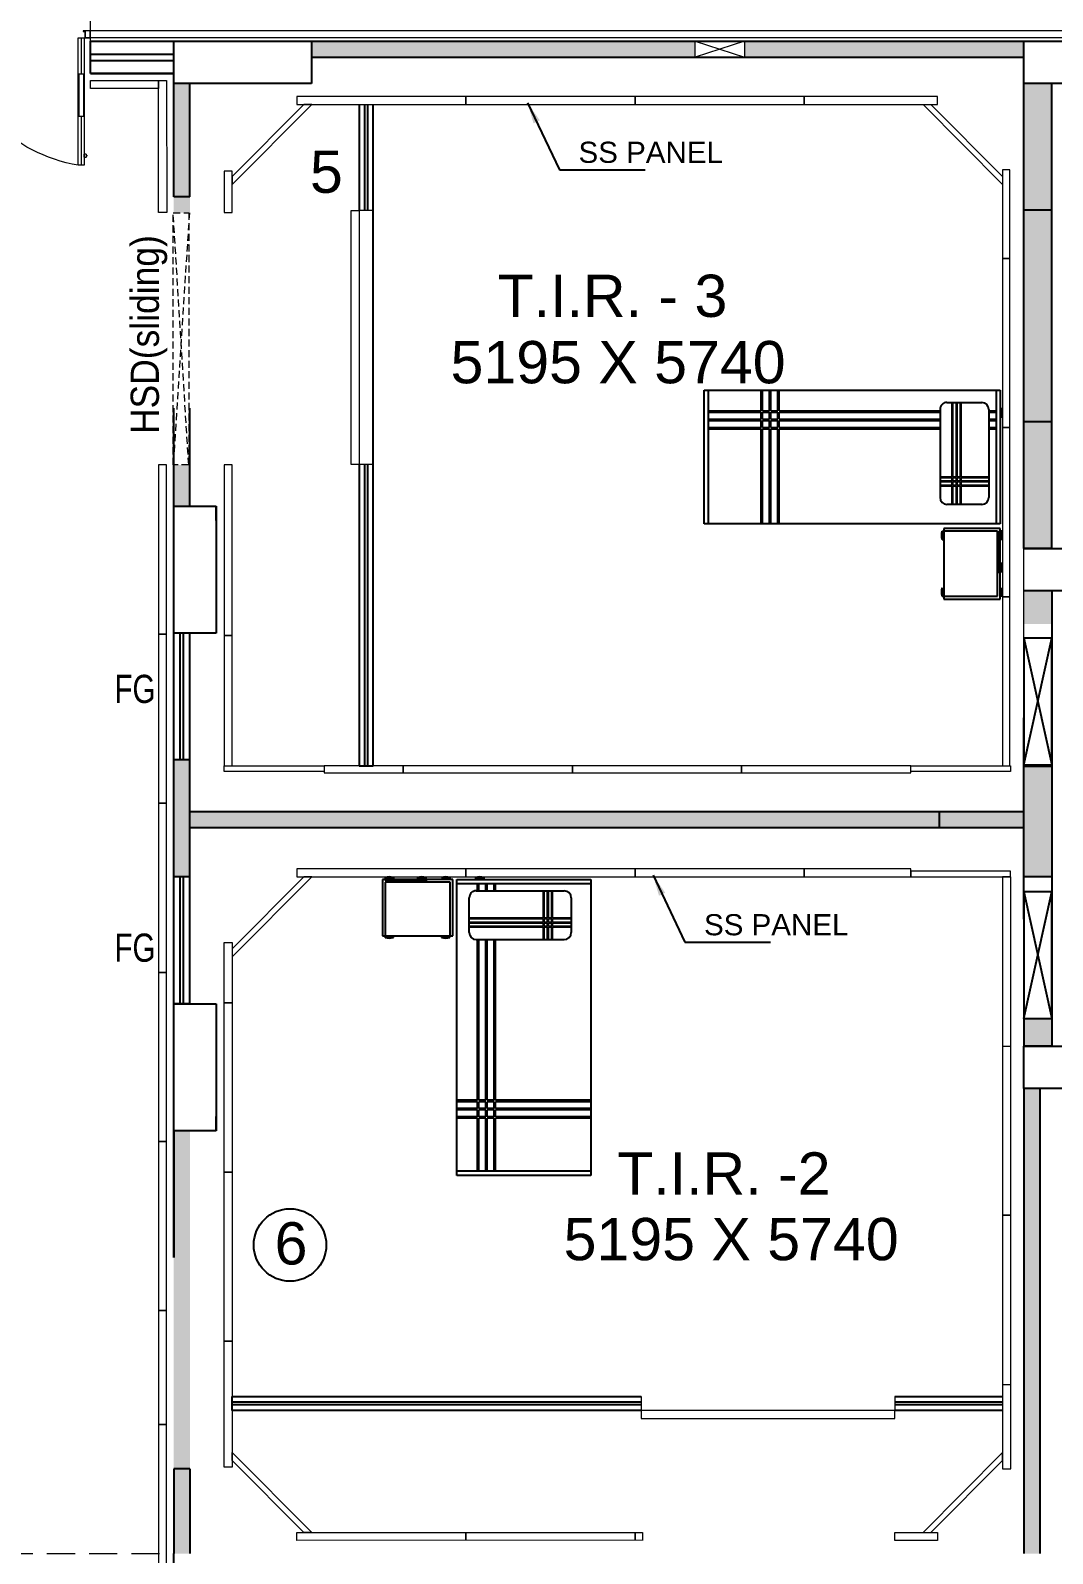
# Model space of a CAD drawing. Extents: x 11369658 to 11598203, y -3946797 to -3787209.
# Drawn here: x 11396796 to 11404047, y -3881436 to -3870631 of the extents above; entities that cross this region are included whole.
import ezdxf

# ---------------------------------------------------------------- set-up
doc = ezdxf.new("R2010")
doc.units = 0
doc.header["$MEASUREMENT"] = 0
doc.header["$PDMODE"] = 35
doc.linetypes.add('DASHED2', pattern=[0.375, 0.25, -0.125])
doc.linetypes.add('HIDDEN', pattern=[0.375, 0.25, -0.125])
doc.layers.get('0').update_dxf_attribs({"linetype": 'CONTINUOUS'})
doc.layers.get('Defpoints').update_dxf_attribs({"color": 251, "linetype": 'CONTINUOUS'})
for name, color, linetype, lineweight in [('0.0', 8, 'CONTINUOUS', 0), ('Ahlada 50mm Wall Panel PCGI', 94, 'CONTINUOUS', 5), ('Dim( Actpl )', 7, 'CONTINUOUS', 5), ('Double Leaf Door', 4, 'CONTINUOUS', 18), ('WALL PANEL', 7, 'CONTINUOUS', 15)]:
    doc.layers.add(name, color=color, linetype=linetype, lineweight=lineweight)
for name, color, linetype in [('BEAM', 251, 'CONTINUOUS'), ('dim ref', 251, 'CONTINUOUS'), ('HS', 251, 'CONTINUOUS'), ('PRD', 1, 'CONTINUOUS'), ('SECTION', 251, 'CONTINUOUS')]:
    doc.layers.add(name, color=color, linetype=linetype)
doc.styles.add('0_RM-NM', font='arial.ttf')
doc.styles.add('ARIAL', font='arial.ttf', dxfattribs={"width": 0.75})
doc.styles.get("Standard").update_dxf_attribs({"font": 'arial.ttf'})
doc.styles.add('sudheer', font='romanc.shx')
doc.dimstyles.new('AEPL1', dxfattribs={"dimtxt": 45, "dimasz": 25, "dimexe": 1.25, "dimexo": 5, "dimtad": 0, "dimdec": 0, "dimtxsty": 'sudheer', "dimcen": 2.5, "dimclrd": 250, "dimclre": 250, "dimclrt": 7, "dimadec": 0, "dimazin": 0, "dimtfac": 1, "dimtdec": 0, "dimtmove": 0, "dimatfit": 3, "dimfxl": 1, "dimlwd": 0, "dimlwe": 0, "dimarcsym": 0})
doc.dimstyles.new('Scale 50', dxfattribs={"dimscale": 0, "dimtxt": 150, "dimasz": 150, "dimexe": 0, "dimexo": 0.1, "dimgap": 0, "dimtad": 0, "dimtoh": 1, "dimdec": 0, "dimzin": 0, "dimdsep": 46, "dimtxsty": '0_RM-NM', "dimcen": 0, "dimdle": 100, "dimclrd": 204, "dimclre": 212, "dimclrt": 224, "dimadec": 0, "dimazin": 0, "dimtfac": 1, "dimtdec": 0, "dimtofl": 0, "dimtmove": 1, "dimatfit": 3, "dimfxl": 1, "dimtolj": 1, "dimtzin": 0, "dimlwe": -1, "dimarcsym": 0})

# ---------------------------------------------------------------- blocks, each defined once
blk = doc.blocks.new('*D46')
at = {"layer": 'Defpoints', "color": 0, "ltscale": 500, "transparency": 16777216}
for p in [(11397222, -3869961), (11395242, -3870752), (11397222, -3870752)]:
    blk.add_point(p, dxfattribs=at)
at = {"layer": 'Dim( Actpl )', "color": 250, "lineweight": 0, "ltscale": 500, "transparency": 16777216}
for p, q in [((11395242, -3870747), (11395242, -3869960)), ((11395267, -3869961), (11396157, -3869961)), ((11397197, -3869961), (11396308, -3869961)), ((11397222, -3870747), (11397222, -3869960))]:
    blk.add_line(p, q, dxfattribs=at)
at = {"layer": 'Dim( Actpl )', "color": 250, "ltscale": 500, "transparency": 16777216}
for points in [[(11395267, -3869957), (11395267, -3869965), (11395242, -3869961)], [(11397197, -3869965), (11397197, -3869957), (11397222, -3869961)]]:
    blk.add_solid(points, dxfattribs=at)
at = {"layer": 'Dim( Actpl )', "color": 7, "ltscale": 500, "transparency": 16777216, "insert": (11396232, -3869961), "char_height": 45, "attachment_point": 5, "style": 'sudheer'}
blk.add_mtext('1980', dxfattribs=at)
blk = doc.blocks.new('2000x80')
at = {"layer": 'Double Leaf Door'}
for points in [[(103948, -25358), (103953, -25358), (103953, -25061), (103948, -25061)], [(103991, -25061), (103986, -25061), (103986, -25358), (103991, -25358)], [(105796, -25061), (105801, -25061), (105801, -25358), (105796, -25358)], [(105839, -25358), (105834, -25358), (105834, -25061), (105839, -25061)]]:
    blk.add_hatch(color=6, dxfattribs=at).paths.add_polyline_path(points)
at = {"layer": 'Double Leaf Door', "color": 8}
for p, q in [((103948, -25617), (103948, -24713)), ((103948, -24713), (103991, -24713)), ((103969, -25061), (103969, -24713)), ((103991, -24713), (103991, -25617)), ((105839, -24713), (105796, -24713)), ((105796, -24713), (105796, -25617)), ((105817, -25061), (105817, -24713)), ((105839, -25617), (105839, -24713)), ((103933, -24771), (103933, -24788)), ((103948, -24769), (103935, -24769)), ((103935, -24790), (103948, -24790)), ((103948, -24769), (103948, -24790)), ((105839, -24769), (105852, -24769)), ((105839, -24769), (105839, -24790)), ((105852, -24790), (105839, -24790)), ((105854, -24771), (105854, -24788)), ((103969, -25617), (103969, -25358)), ((105817, -25617), (105817, -25358)), ((103903, -25617), (103903, -25667)), ((103944, -25617), (103903, -25617)), ((103903, -25667), (103944, -25667)), ((103905, -25619), (103905, -25665)), ((103942, -25619), (103905, -25619)), ((103905, -25665), (103944, -25665)), ((103942, -25664), (103942, -25619)), ((103954, -25664), (103942, -25664)), ((103944, -25662), (103944, -25617)), ((103955, -25662), (103944, -25662)), ((103944, -25665), (103954, -25665)), ((103944, -25667), (103955, -25667)), ((103991, -25617), (103948, -25617)), ((103954, -25665), (103954, -25664)), ((103955, -25667), (103955, -25662)), ((105796, -25617), (105839, -25617)), ((105831, -25667), (105831, -25662)), ((105831, -25662), (105843, -25662)), ((105843, -25667), (105831, -25667)), ((105833, -25665), (105833, -25664)), ((105833, -25664), (105845, -25664)), ((105843, -25665), (105833, -25665)), ((105843, -25662), (105843, -25617)), ((105843, -25617), (105883, -25617)), ((105881, -25665), (105843, -25665)), ((105883, -25667), (105843, -25667)), ((105845, -25664), (105845, -25619)), ((105845, -25619), (105881, -25619)), ((105881, -25619), (105881, -25665)), ((105883, -25617), (105883, -25667))]:
    blk.add_line(p, q, dxfattribs=at)
at = {"layer": 'Double Leaf Door', "color": 6}
for p, q in [((103991, -25061), (103948, -25061)), ((103948, -25061), (103948, -25358)), ((103953, -25358), (103953, -25061)), ((103986, -25358), (103986, -25061)), ((103991, -25358), (103991, -25061)), ((105796, -25358), (105796, -25061)), ((105796, -25061), (105839, -25061)), ((105801, -25358), (105801, -25061)), ((105834, -25358), (105834, -25061)), ((105839, -25061), (105839, -25358)), ((103948, -25358), (103991, -25358)), ((105839, -25358), (105796, -25358))]:
    blk.add_line(p, q, dxfattribs=at)
at = {"layer": 'Double Leaf Door', "color": 6, "ltscale": 100}
for p, q in [((103986, -25061), (103986, -25358)), ((105801, -25061), (105801, -25358))]:
    blk.add_line(p, q, dxfattribs=at)
at = {"layer": 'Double Leaf Door', "color": 6}
for points in [[(103948, -25061), (103948, -25358), (103953, -25358), (103953, -25061), (103948, -25061)], [(103991, -25061), (103991, -25358), (103986, -25358), (103986, -25061), (103991, -25061)], [(105796, -25061), (105796, -25358), (105801, -25358), (105801, -25061), (105796, -25061)], [(105839, -25061), (105839, -25358), (105834, -25358), (105834, -25061), (105839, -25061)]]:
    blk.add_lwpolyline(points, dxfattribs=at)
at = {"layer": 'Double Leaf Door', "ltscale": 5000}
for points in [[(103948, -25061), (103948, -25358), (103953, -25358), (103953, -25061), (103948, -25061)], [(105839, -25061), (105839, -25358), (105834, -25358), (105834, -25061), (105839, -25061)]]:
    blk.add_lwpolyline(points, dxfattribs=at)
at = {"layer": 'Double Leaf Door', "color": 8}
for centre, radius, start, end in [((103733, -25873), 1188, 12.4257, 77.4445), ((105975, -25794), 1096, 99.4173, 170.7125), ((103933, -24780), 3.72, 90, 270), ((103935, -24771), 1.98, 90, 180), ((103935, -24788), 1.98, 180, 270), ((105852, -24771), 1.98, 0, 90), ((105852, -24788), 1.98, 270, 0), ((105854, -24780), 3.72, 270, 90)]:
    blk.add_arc(centre, radius, start, end, dxfattribs=at)

msp = doc.modelspace()

# ---------------------------------------------------------------- hatches: boundary and pattern name
at = {"ltscale": 500}
h = msp.add_hatch(color=8, dxfattribs=at)
h.paths.add_polyline_path([(11401860.7, -3870706.4), (11401860.7, -3870821.4), (11403842.5, -3870821.4), (11403842.5, -3870706.4)])
h.paths.add_polyline_path([(11401510.7, -3870821.4), (11401510.7, -3870706.4), (11398790.7, -3870706.4), (11398790.7, -3870821.4)])
for points in [[(11397927.5, -3871006.4), (11397812.5, -3871006.4), (11397812.5, -3871923.6), (11397927.5, -3871923.6)], [(11397924.5, -3873713.2), (11397809.5, -3873713.2), (11397812.5, -3874006.4), (11397927.5, -3874006.4)], [(11397927.5, -3875806.4), (11397812.5, -3875806.4), (11397812.5, -3876636.4), (11397927.5, -3876636.4)], [(11403842.5, -3876171.4), (11397927.5, -3876171.4), (11397927.5, -3876286.4), (11403842.5, -3876286.4)], [(11403957.5, -3878136.4), (11403842.5, -3878136.4), (11403842.5, -3881436.4), (11403957.5, -3881436.4)], [(11397927.5, -3878436.4), (11397812.5, -3878436.4), (11397812.5, -3880519.4), (11397927.5, -3880519.4)], [(11397927.5, -3880519.4), (11397812.5, -3880519.4), (11397812.5, -3881436.4), (11397927.5, -3881436.4)]]:
    msp.add_hatch(color=8, dxfattribs=at).paths.add_polyline_path(points)
at = {"layer": 'HS', "lineweight": -3, "ltscale": 500}
h = msp.add_hatch(color=8, dxfattribs=at)
h.dxf.hatch_style = 1
h.paths.add_polyline_path([(11404042.5, -3873406.4), (11403842.5, -3873406.4), (11403842.5, -3874306.4), (11404042.5, -3874306.4)])
h.paths.add_polyline_path([(11404042.5, -3871006.4), (11403842.5, -3871006.4), (11403842.5, -3871906.4), (11404042.5, -3871906.4)])
h = msp.add_hatch(color=8, dxfattribs=at)
h.dxf.hatch_style = 1
h.paths.add_polyline_path([(11403842.5, -3873406.4), (11404042.5, -3873406.4), (11404042.5, -3871906.4), (11403842.5, -3871906.4)])
h = msp.add_hatch(color=8, dxfattribs=at)
h.dxf.hatch_style = 1
h.paths.add_polyline_path([(11403842.5, -3874606.4), (11403842.5, -3874841.3), (11404042.5, -3874841.3), (11404042.5, -3874606.4)])
h = msp.add_hatch(color=8, dxfattribs=at)
h.dxf.hatch_style = 1
h.paths.add_polyline_path([(11404042.5, -3875851.1), (11403842.5, -3875851.1), (11403842.5, -3876636.4), (11404042.5, -3876636.4)])
h = msp.add_hatch(color=8, dxfattribs=at)
h.dxf.hatch_style = 1
h.paths.add_polyline_path([(11403842.5, -3877836.4), (11404042.5, -3877836.4), (11404042.5, -3877641.3), (11403842.5, -3877641.3)])

# ---------------------------------------------------------------- linework, layer by layer
at = {"color": 8, "lineweight": 25}
for p, q in [((11397222.4, -3870706.4), (11397812.5, -3870706.4)), ((11398790.7, -3870706.4), (11403842.5, -3870706.4)), ((11397222.4, -3870798.4), (11397812.5, -3870798.4)), ((11397222.4, -3870844.4), (11397812.5, -3870844.4)), ((11398790.7, -3870821.4), (11403842.5, -3870821.4)), ((11397222.4, -3870936.4), (11397812.5, -3870936.4)), ((11397812.5, -3871811), (11397812.5, -3871006.4)), ((11397927.5, -3871811), (11397927.5, -3871006.4)), ((11403842.5, -3874306.4), (11403842.5, -3871006.4)), ((11404042.5, -3871006.4), (11403842.5, -3871006.4)), ((11404042.5, -3874306.4), (11404042.5, -3871006.4)), ((11397927.5, -3871811), (11397812.5, -3871811)), ((11404042.5, -3871906.4), (11403842.5, -3871906.4)), ((11401575.4, -3873181.8), (11403675.4, -3873181.8)), ((11401575.4, -3874131.8), (11401575.4, -3873181.8)), ((11401604.9, -3874131.8), (11401604.9, -3873181.8)), ((11403645.9, -3873181.8), (11403645.9, -3874131.8)), ((11403675.4, -3873181.8), (11403675.4, -3874131.8)), ((11397812.5, -3874006.4), (11397812.5, -3873311)), ((11397927.5, -3874006.4), (11397927.5, -3873311)), ((11403248.5, -3873319.2), (11403248.5, -3873944.5)), ((11403297.7, -3873270), (11403545.1, -3873270)), ((11403594.3, -3873319.2), (11403594.3, -3873944.5)), ((11403687.6, -3873314.2), (11403675.4, -3873314.2)), ((11403687.6, -3873373.3), (11403687.6, -3873314.2)), ((11403687.6, -3873373.3), (11403675.4, -3873373.3)), ((11404042.5, -3873406.4), (11403842.5, -3873406.4)), ((11398112.5, -3874106.4), (11398112.5, -3874006.4)), ((11403545.1, -3873993.7), (11403297.7, -3873993.7)), ((11403675.4, -3874131.8), (11401575.4, -3874131.8)), ((11403263.2, -3874183.3), (11403275.4, -3874183.3)), ((11403263.2, -3874242.4), (11403263.2, -3874183.3)), ((11403275.4, -3874164.4), (11403275.4, -3874664.4)), ((11403675.4, -3874164.4), (11403275.4, -3874164.4)), ((11403655.7, -3874184.1), (11403275.4, -3874184.1)), ((11403655.7, -3874644.7), (11403655.7, -3874184.1)), ((11403675.4, -3874664.4), (11403675.4, -3874164.4)), ((11403687.6, -3874183.3), (11403675.4, -3874183.3)), ((11403687.6, -3874242.4), (11403687.6, -3874183.3)), ((11403263.2, -3874242.4), (11403275.4, -3874242.4)), ((11403687.6, -3874242.4), (11403675.4, -3874242.4)), ((11404042.5, -3874306.4), (11403842.5, -3874306.4)), ((11403687.6, -3874413.3), (11403675.4, -3874413.3)), ((11403687.6, -3874472.3), (11403687.6, -3874413.3)), ((11403687.6, -3874472.3), (11403675.4, -3874472.3)), ((11403263.2, -3874643.4), (11403263.2, -3874584.3)), ((11403687.6, -3874643.4), (11403687.6, -3874584.3)), ((11404042.5, -3874606.4), (11403842.5, -3874606.4)), ((11404042.5, -3874606.4), (11404042.5, -3877836.4)), ((11403263.2, -3874643.4), (11403275.4, -3874643.4)), ((11403275.4, -3874644.7), (11403655.7, -3874644.7)), ((11403275.4, -3874664.4), (11403675.4, -3874664.4)), ((11403687.6, -3874643.4), (11403675.4, -3874643.4)), ((11397927.5, -3874906.4), (11397812.5, -3874906.4)), ((11397812.5, -3875806.4), (11397812.5, -3874906.4)), ((11397858.5, -3875806.4), (11397858.5, -3874906.4)), ((11397881.5, -3875806.4), (11397881.5, -3874906.4)), ((11397927.5, -3877536.4), (11397927.5, -3874906.4)), ((11403842.5, -3876936.4), (11403842.5, -3875506.4)), ((11397812.5, -3876636.4), (11397812.5, -3875806.4)), ((11397927.5, -3875806.4), (11397812.5, -3875806.4)), ((11403842.5, -3875851.1), (11404042.5, -3875851.1)), ((11397927.5, -3876171.4), (11403842.5, -3876171.4)), ((11397927.5, -3876286.4), (11403842.5, -3876286.4)), ((11397927.5, -3876636.4), (11397812.5, -3876636.4)), ((11397812.5, -3877536.4), (11397812.5, -3876636.4)), ((11397858.5, -3877536.4), (11397858.5, -3876636.4)), ((11397881.5, -3877536.4), (11397881.5, -3876636.4)), ((11399792.6, -3876653.5), (11399292.6, -3876653.5)), ((11399292.6, -3876653.5), (11399292.6, -3877053.5)), ((11399370.5, -3876641.4), (11399311.4, -3876641.4)), ((11399311.4, -3876641.4), (11399311.4, -3876653.5)), ((11399772.9, -3876673.2), (11399312.3, -3876673.2)), ((11399312.3, -3876673.2), (11399312.3, -3877053.5)), ((11399370.5, -3876641.4), (11399370.5, -3876653.5)), ((11399600.5, -3876641.4), (11399541.4, -3876641.4)), ((11399541.4, -3876641.4), (11399541.4, -3876653.5)), ((11399600.5, -3876641.4), (11399600.5, -3876653.5)), ((11399771.5, -3876641.4), (11399712.4, -3876641.4)), ((11399771.5, -3876641.4), (11399771.5, -3876653.5)), ((11399772.9, -3877053.5), (11399772.9, -3876673.2)), ((11399792.6, -3877053.5), (11399792.6, -3876653.5)), ((11399820.4, -3878753.5), (11399820.4, -3876653.5)), ((11399820.4, -3876653.5), (11400770.5, -3876653.5)), ((11399820.4, -3876683.1), (11400770.5, -3876683.1)), ((11400011.9, -3876641.4), (11399952.8, -3876641.4)), ((11399952.8, -3876641.4), (11399952.8, -3876653.5)), ((11400011.9, -3876641.4), (11400011.9, -3876653.5)), ((11400770.5, -3876653.5), (11400770.5, -3878753.5)), ((11404042.5, -3876636.4), (11403842.5, -3876636.4)), ((11399908.6, -3877031.2), (11399908.6, -3876783.8)), ((11399957.8, -3876734.6), (11400583.1, -3876734.6)), ((11400632.3, -3876783.8), (11400632.3, -3877031.2)), ((11403842.5, -3876936.4), (11403842.5, -3877836.4)), ((11399292.6, -3877053.5), (11399792.6, -3877053.5)), ((11399311.4, -3877065.7), (11399311.4, -3877053.5)), ((11399370.5, -3877065.7), (11399311.4, -3877065.7)), ((11399370.5, -3877065.7), (11399370.5, -3877053.5)), ((11399771.5, -3877065.7), (11399712.4, -3877065.7)), ((11399771.5, -3877065.7), (11399771.5, -3877053.5)), ((11399957.8, -3877080.4), (11400583.1, -3877080.4)), ((11397927.5, -3877536.4), (11397812.5, -3877536.4)), ((11404042.5, -3877836.4), (11403842.5, -3877836.4)), ((11403842.5, -3878136.4), (11403842.5, -3881436.4)), ((11403957.5, -3878136.4), (11403957.5, -3881436.4)), ((11398112.5, -3878436.4), (11398112.5, -3878336.3)), ((11397812.5, -3878436.4), (11397812.5, -3879336.4)), ((11400770.5, -3878724), (11399820.4, -3878724)), ((11400770.5, -3878753.5), (11399820.4, -3878753.5)), ((11397812.5, -3880836.4), (11397812.5, -3881436.4)), ((11397927.5, -3880836.4), (11397812.5, -3880836.4)), ((11397927.5, -3880836.4), (11397927.5, -3881436.4))]:
    msp.add_line(p, q, dxfattribs=at)
at = {"color": 8, "lineweight": 25, "ltscale": 500}
for p, q in [((11397222.4, -3870936.4), (11397222.4, -3870706.4)), ((11397222.4, -3870706.4), (11415902.5, -3870706.4)), ((11397812.5, -3871811), (11397812.5, -3870706.4)), ((11397812.5, -3870706.4), (11398790.7, -3870706.4)), ((11398790.7, -3870706.4), (11398790.7, -3871006.4)), ((11403842.5, -3871006.4), (11403842.5, -3870706.4)), ((11403842.5, -3870706.4), (11404742.5, -3870706.4)), ((11397812.5, -3870936.4), (11397222.4, -3870936.4)), ((11398790.7, -3871006.4), (11397812.5, -3871006.4)), ((11404742.5, -3871006.4), (11403842.5, -3871006.4)), ((11397812.5, -3879336.4), (11397812.5, -3873311)), ((11397812.5, -3874006.4), (11398112.5, -3874006.4)), ((11398112.5, -3874006.4), (11398112.5, -3874906.4)), ((11403669.5, -3874481.5), (11403669.5, -3874181.5)), ((11403842.5, -3874306.4), (11404742.5, -3874306.4)), ((11404742.5, -3874606.4), (11403842.5, -3874606.4)), ((11398112.5, -3874906.4), (11397812.5, -3874906.4)), ((11403242.5, -3876171.4), (11403242.5, -3876286.4)), ((11403242.5, -3876171.4), (11403842.5, -3876171.4)), ((11403242.5, -3876286.4), (11403842.5, -3876286.4)), ((11403842.5, -3876936.4), (11403842.5, -3876336.4)), ((11399609.7, -3876659.5), (11399309.7, -3876659.5)), ((11397812.5, -3877536.4), (11398112.5, -3877536.4)), ((11398112.5, -3877536.4), (11398112.5, -3878436.4)), ((11403842.5, -3878136.4), (11403842.5, -3877836.4)), ((11403842.5, -3877836.4), (11404742.5, -3877836.4)), ((11404742.5, -3878136.4), (11403842.5, -3878136.4)), ((11398112.5, -3878436.4), (11397812.5, -3878436.4)), ((11397812.5, -3881736.4), (11397812.5, -3881436.4))]:
    msp.add_line(p, q, dxfattribs=at)
at = {"color": 251, "lineweight": 25}
for p, q in [((11399127.7, -3871156.4), (11399127.7, -3871909.2)), ((11399166.7, -3871156.4), (11399166.7, -3871909.2)), ((11399188.7, -3871909.2), (11399188.7, -3871156.4)), ((11399227.7, -3875848.1), (11399227.7, -3871156.4)), ((11399127.7, -3873709.1), (11399127.7, -3875848.1)), ((11399166.7, -3873709.1), (11399166.7, -3875848.1)), ((11399188.7, -3875848.1), (11399188.7, -3873709.1)), ((11399127.7, -3875848.1), (11399227.7, -3875848.1)), ((11398227.5, -3880421.4, 1103.3), (11398227.5, -3880321.3, 1103.3)), ((11398227.5, -3880321.3, 1103.3), (11401127.8, -3880321.3)), ((11398227.5, -3880360.4, 1103.3), (11401127.8, -3880360.4)), ((11402927.7, -3880321.3), (11403692.5, -3880321.3)), ((11402927.7, -3880360.4), (11403692.5, -3880360.4)), ((11401127.8, -3880382.3), (11398227.5, -3880382.3, 1103.3)), ((11401127.8, -3880421.4), (11398227.5, -3880421.4, 1103.3)), ((11403692.5, -3880382.3), (11402927.7, -3880382.3)), ((11403692.5, -3880421.4), (11402927.7, -3880421.4))]:
    msp.add_line(p, q, dxfattribs=at)
at = {"color": 8, "lineweight": 25, "ltscale": 0.75}
for p, q in [((11401980.3, -3873329.5), (11401980.3, -3873181.8)), ((11401990.1, -3873329.5), (11401990.1, -3873181.8)), ((11402039.3, -3873329.5), (11402039.3, -3873181.8)), ((11402049.2, -3873329.5), (11402049.2, -3873181.8)), ((11402098.4, -3873329.5), (11402098.4, -3873181.8)), ((11402108.2, -3873329.5), (11402108.2, -3873181.8)), ((11401604.9, -3873329.5), (11401980.3, -3873329.5)), ((11401604.9, -3873339.3), (11401980.3, -3873339.3)), ((11401980.3, -3873388.5), (11401980.3, -3873339.3)), ((11401990.1, -3873329.5), (11402039.3, -3873329.5)), ((11401990.1, -3873339.3), (11402039.3, -3873339.3)), ((11401990.1, -3873388.5), (11401990.1, -3873339.3)), ((11402039.3, -3873388.5), (11402039.3, -3873339.3)), ((11402049.2, -3873329.5), (11402098.4, -3873329.5)), ((11402049.2, -3873339.3), (11402098.4, -3873339.3)), ((11402049.2, -3873388.5), (11402049.2, -3873339.3)), ((11402098.4, -3873388.5), (11402098.4, -3873339.3)), ((11402108.2, -3873329.5), (11403248.5, -3873329.5)), ((11402108.2, -3873339.3), (11403248.5, -3873339.3)), ((11402108.2, -3873388.5), (11402108.2, -3873339.3)), ((11403335.4, -3873797), (11403335.4, -3873270)), ((11403340.3, -3873797), (11403340.3, -3873270)), ((11403364.9, -3873797), (11403364.9, -3873270)), ((11403369.8, -3873797), (11403369.8, -3873270)), ((11403394.4, -3873797), (11403394.4, -3873270)), ((11403399.4, -3873797), (11403399.4, -3873270)), ((11403594.3, -3873329.5), (11403645.9, -3873329.5)), ((11403594.3, -3873339.3), (11403645.9, -3873339.3)), ((11401604.9, -3873388.5), (11401980.3, -3873388.5)), ((11401604.9, -3873398.4), (11401980.3, -3873398.4)), ((11401604.9, -3873447.6), (11401980.3, -3873447.6)), ((11401980.3, -3873447.6), (11401980.3, -3873398.4)), ((11401990.1, -3873388.5), (11402039.3, -3873388.5)), ((11401990.1, -3873398.4), (11402039.3, -3873398.4)), ((11401990.1, -3873447.6), (11401990.1, -3873398.4)), ((11401990.1, -3873447.6), (11402039.3, -3873447.6)), ((11402039.3, -3873447.6), (11402039.3, -3873398.4)), ((11402049.2, -3873388.5), (11402098.4, -3873388.5)), ((11402049.2, -3873398.4), (11402098.4, -3873398.4)), ((11402049.2, -3873447.6), (11402049.2, -3873398.4)), ((11402049.2, -3873447.6), (11402098.4, -3873447.6)), ((11402098.4, -3873447.6), (11402098.4, -3873398.4)), ((11402108.2, -3873388.5), (11403248.5, -3873388.5)), ((11402108.2, -3873447.6), (11402108.2, -3873398.4)), ((11402108.2, -3873398.4), (11403248.5, -3873398.4)), ((11402108.2, -3873447.6), (11403248.5, -3873447.6)), ((11403594.3, -3873388.5), (11403645.9, -3873388.5)), ((11403594.3, -3873398.4), (11403645.9, -3873398.4)), ((11403594.3, -3873447.6), (11403645.9, -3873447.6)), ((11401604.9, -3873457.4), (11401980.3, -3873457.4)), ((11401980.3, -3874131.8), (11401980.3, -3873457.4)), ((11401990.1, -3873457.4), (11402039.3, -3873457.4)), ((11401990.1, -3874131.8), (11401990.1, -3873457.4)), ((11402039.3, -3874131.8), (11402039.3, -3873457.4)), ((11402049.2, -3873457.4), (11402098.4, -3873457.4)), ((11402049.2, -3874131.8), (11402049.2, -3873457.4)), ((11402098.4, -3874131.8), (11402098.4, -3873457.4)), ((11402108.2, -3873457.4), (11403248.5, -3873457.4)), ((11402108.2, -3874131.8), (11402108.2, -3873457.4)), ((11403594.3, -3873457.4), (11403645.9, -3873457.4)), ((11403248.5, -3873797), (11403335.4, -3873797)), ((11403248.5, -3873801.9), (11403335.4, -3873801.9)), ((11403248.5, -3873826.5), (11403335.4, -3873826.5)), ((11403248.5, -3873831.4), (11403335.4, -3873831.4)), ((11403248.5, -3873856), (11403335.4, -3873856)), ((11403248.5, -3873861), (11403335.4, -3873861)), ((11403335.4, -3873826.5), (11403335.4, -3873801.9)), ((11403335.4, -3873856), (11403335.4, -3873831.4)), ((11403335.4, -3873993.7), (11403335.4, -3873861)), ((11403340.3, -3873797), (11403364.9, -3873797)), ((11403340.3, -3873826.5), (11403340.3, -3873801.9)), ((11403340.3, -3873801.9), (11403364.9, -3873801.9)), ((11403340.3, -3873826.5), (11403364.9, -3873826.5)), ((11403340.3, -3873856), (11403340.3, -3873831.4)), ((11403340.3, -3873831.4), (11403364.9, -3873831.4)), ((11403340.3, -3873856), (11403364.9, -3873856)), ((11403340.3, -3873861), (11403364.9, -3873861)), ((11403340.3, -3873993.7), (11403340.3, -3873861)), ((11403364.9, -3873826.5), (11403364.9, -3873801.9)), ((11403364.9, -3873856), (11403364.9, -3873831.4)), ((11403364.9, -3873993.7), (11403364.9, -3873861)), ((11403369.8, -3873797), (11403394.4, -3873797)), ((11403369.8, -3873826.5), (11403369.8, -3873801.9)), ((11403369.8, -3873801.9), (11403394.4, -3873801.9)), ((11403369.8, -3873826.5), (11403394.4, -3873826.5)), ((11403369.8, -3873856), (11403369.8, -3873831.4)), ((11403369.8, -3873831.4), (11403394.4, -3873831.4)), ((11403369.8, -3873856), (11403394.4, -3873856)), ((11403369.8, -3873861), (11403394.4, -3873861)), ((11403369.8, -3873993.7), (11403369.8, -3873861)), ((11403394.4, -3873826.5), (11403394.4, -3873801.9)), ((11403394.4, -3873856), (11403394.4, -3873831.4)), ((11403394.4, -3873993.7), (11403394.4, -3873861)), ((11403399.4, -3873797), (11403594.3, -3873797)), ((11403399.4, -3873801.9), (11403594.3, -3873801.9)), ((11403399.4, -3873826.5), (11403399.4, -3873801.9)), ((11403399.4, -3873826.5), (11403594.3, -3873826.5)), ((11403399.4, -3873831.4), (11403594.3, -3873831.4)), ((11403399.4, -3873856), (11403399.4, -3873831.4)), ((11403399.4, -3873856), (11403594.3, -3873856)), ((11403399.4, -3873861), (11403594.3, -3873861)), ((11403399.4, -3873993.7), (11403399.4, -3873861)), ((11399968.1, -3876734.6), (11399968.1, -3876683.1)), ((11399977.9, -3876734.6), (11399977.9, -3876683.1)), ((11400027.1, -3876734.6), (11400027.1, -3876683.1)), ((11400037, -3876734.6), (11400037, -3876683.1)), ((11400086.2, -3876734.6), (11400086.2, -3876683.1)), ((11400096, -3876734.6), (11400096, -3876683.1)), ((11400435.6, -3876929.6), (11400435.6, -3876734.6)), ((11400440.5, -3876929.6), (11400440.5, -3876734.6)), ((11400465.1, -3876929.6), (11400465.1, -3876734.6)), ((11400470, -3876929.6), (11400470, -3876734.6)), ((11400494.6, -3876929.6), (11400494.6, -3876734.6)), ((11400499.6, -3876929.6), (11400499.6, -3876734.6)), ((11400435.6, -3876929.6), (11399908.6, -3876929.6)), ((11400435.6, -3876934.5), (11399908.6, -3876934.5)), ((11400435.6, -3876959.1), (11399908.6, -3876959.1)), ((11400435.6, -3876964), (11399908.6, -3876964)), ((11400435.6, -3876988.6), (11399908.6, -3876988.6)), ((11400435.6, -3876993.5), (11399908.6, -3876993.5)), ((11400435.6, -3876959.1), (11400435.6, -3876934.5)), ((11400435.6, -3876988.6), (11400435.6, -3876964)), ((11400435.6, -3877080.4), (11400435.6, -3876993.5)), ((11400465.1, -3876929.6), (11400440.5, -3876929.6)), ((11400440.5, -3876959.1), (11400440.5, -3876934.5)), ((11400465.1, -3876934.5), (11400440.5, -3876934.5)), ((11400465.1, -3876959.1), (11400440.5, -3876959.1)), ((11400465.1, -3876964), (11400440.5, -3876964)), ((11400440.5, -3876988.6), (11400440.5, -3876964)), ((11400465.1, -3876988.6), (11400440.5, -3876988.6)), ((11400465.1, -3876993.5), (11400440.5, -3876993.5)), ((11400440.5, -3877080.4), (11400440.5, -3876993.5)), ((11400465.1, -3876959.1), (11400465.1, -3876934.5)), ((11400465.1, -3876988.6), (11400465.1, -3876964)), ((11400465.1, -3877080.4), (11400465.1, -3876993.5)), ((11400494.6, -3876929.6), (11400470, -3876929.6)), ((11400470, -3876959.1), (11400470, -3876934.5)), ((11400494.6, -3876934.5), (11400470, -3876934.5)), ((11400494.6, -3876959.1), (11400470, -3876959.1)), ((11400494.6, -3876964), (11400470, -3876964)), ((11400470, -3876988.6), (11400470, -3876964)), ((11400494.6, -3876988.6), (11400470, -3876988.6)), ((11400494.6, -3876993.5), (11400470, -3876993.5)), ((11400470, -3877080.4), (11400470, -3876993.5)), ((11400494.6, -3876959.1), (11400494.6, -3876934.5)), ((11400494.6, -3876988.6), (11400494.6, -3876964)), ((11400494.6, -3877080.4), (11400494.6, -3876993.5)), ((11400632.3, -3876929.6), (11400499.6, -3876929.6)), ((11400499.6, -3876959.1), (11400499.6, -3876934.5)), ((11400632.3, -3876934.5), (11400499.6, -3876934.5)), ((11400632.3, -3876959.1), (11400499.6, -3876959.1)), ((11400499.6, -3876988.6), (11400499.6, -3876964)), ((11400632.3, -3876964), (11400499.6, -3876964)), ((11400632.3, -3876988.6), (11400499.6, -3876988.6)), ((11400632.3, -3876993.5), (11400499.6, -3876993.5)), ((11400499.6, -3877080.4), (11400499.6, -3876993.5)), ((11399968.1, -3878220.7), (11399968.1, -3877080.4)), ((11399977.9, -3878220.7), (11399977.9, -3877080.4)), ((11400027.1, -3878220.7), (11400027.1, -3877080.4)), ((11400037, -3878220.7), (11400037, -3877080.4)), ((11400086.2, -3878220.7), (11400086.2, -3877080.4)), ((11400096, -3878220.7), (11400096, -3877080.4)), ((11399968.1, -3878220.7), (11399820.4, -3878220.7)), ((11399968.1, -3878230.6), (11399820.4, -3878230.6)), ((11399968.1, -3878279.8), (11399820.4, -3878279.8)), ((11399968.1, -3878289.6), (11399820.4, -3878289.6)), ((11399968.1, -3878279.8), (11399968.1, -3878230.6)), ((11399968.1, -3878338.8), (11399968.1, -3878289.6)), ((11400027.1, -3878220.7), (11399977.9, -3878220.7)), ((11399977.9, -3878279.8), (11399977.9, -3878230.6)), ((11400027.1, -3878230.6), (11399977.9, -3878230.6)), ((11400027.1, -3878279.8), (11399977.9, -3878279.8)), ((11399977.9, -3878338.8), (11399977.9, -3878289.6)), ((11400027.1, -3878289.6), (11399977.9, -3878289.6)), ((11400027.1, -3878279.8), (11400027.1, -3878230.6)), ((11400027.1, -3878338.8), (11400027.1, -3878289.6)), ((11400086.2, -3878220.7), (11400037, -3878220.7)), ((11400037, -3878279.8), (11400037, -3878230.6)), ((11400086.2, -3878230.6), (11400037, -3878230.6)), ((11400086.2, -3878279.8), (11400037, -3878279.8)), ((11400037, -3878338.8), (11400037, -3878289.6)), ((11400086.2, -3878289.6), (11400037, -3878289.6)), ((11400086.2, -3878279.8), (11400086.2, -3878230.6)), ((11400086.2, -3878338.8), (11400086.2, -3878289.6)), ((11400770.5, -3878220.7), (11400096, -3878220.7)), ((11400096, -3878279.8), (11400096, -3878230.6)), ((11400770.5, -3878230.6), (11400096, -3878230.6)), ((11400770.5, -3878279.8), (11400096, -3878279.8)), ((11400096, -3878338.8), (11400096, -3878289.6)), ((11400770.5, -3878289.6), (11400096, -3878289.6)), ((11399968.1, -3878338.8), (11399820.4, -3878338.8)), ((11399968.1, -3878348.7), (11399820.4, -3878348.7)), ((11399968.1, -3878724), (11399968.1, -3878348.7)), ((11400027.1, -3878338.8), (11399977.9, -3878338.8)), ((11399977.9, -3878724), (11399977.9, -3878348.7)), ((11400027.1, -3878348.7), (11399977.9, -3878348.7)), ((11400027.1, -3878724), (11400027.1, -3878348.7)), ((11400086.2, -3878338.8), (11400037, -3878338.8)), ((11400037, -3878724), (11400037, -3878348.7)), ((11400086.2, -3878348.7), (11400037, -3878348.7)), ((11400086.2, -3878724), (11400086.2, -3878348.7)), ((11400770.5, -3878338.8), (11400096, -3878338.8)), ((11400096, -3878724), (11400096, -3878348.7)), ((11400770.5, -3878348.7), (11400096, -3878348.7))]:
    msp.add_line(p, q, dxfattribs=at)
at = {"color": 8, "linetype": 'DASHED2', "lineweight": 5, "ltscale": 200}
msp.add_lwpolyline([(11397918.6, -3871923.6), (11397918.6, -3873713.2), (11397807.7, -3873713.2), (11397808.7, -3871923.6)], close=True, dxfattribs=at)
for points in [[(11397923.7, -3871923.6), (11397808.7, -3873713.2)], [(11397918.6, -3873713.2), (11397808.7, -3871923.6)]]:
    msp.add_lwpolyline(points, dxfattribs=at)
at = {"color": 8, "lineweight": -3, "ltscale": 500}
msp.add_circle((11398637.4, -3879247.5), 257.3, dxfattribs=at)
at = {"color": 8}
for centre, radius, start, end in [((11403297.7, -3873319.2), 49.2, 89.99999, 179.99999), ((11403545.1, -3873319.2), 49.2, 359.99999, 89.99999), ((11403601.4, -3873343.7), 91.1, 341.07534, 18.92463), ((11403297.7, -3873944.5), 49.2, 179.99999, 269.99999), ((11403545.1, -3873944.5), 49.2, 269.99999, 359.99999), ((11403349.4, -3874212.8), 91.1, 161.07534, 198.92463), ((11403601.4, -3874212.8), 91.1, 341.07534, 18.92463), ((11403601.4, -3874442.8), 91.1, 341.07534, 18.92463), ((11403349.4, -3874613.8), 91.1, 161.07534, 198.92463), ((11403601.4, -3874613.8), 91.1, 341.07534, 18.92463), ((11399341, -3876727.5), 91.1, 71.07534, 108.92463), ((11399571, -3876727.5), 91.1, 71.07534, 108.92463), ((11399742, -3876727.5), 91.1, 71.07534, 108.92463), ((11399982.3, -3876727.5), 91.1, 71.07534, 108.92463), ((11399957.8, -3876783.8), 49.2, 89.99999, 179.99999), ((11400583.1, -3876783.8), 49.2, 359.99999, 89.99999), ((11399341, -3876979.5), 91.1, 251.07534, 288.92463), ((11399742, -3876979.5), 91.1, 251.07534, 288.92463), ((11399957.8, -3877031.2), 49.2, 179.99999, 269.99999), ((11400583.1, -3877031.2), 49.2, 269.99999, 359.99999)]:
    msp.add_arc(centre, radius, start, end, dxfattribs=at)
at = {"layer": '0.0', "ltscale": 500}
for p, q in [((11399227.7, -3871909.2), (11399127.7, -3871909.2)), ((11399227.7, -3873709.1), (11399127.7, -3873709.1)), ((11403842.5, -3874960.5), (11403842.5, -3874306.4)), ((11399712.4, -3877065.7), (11399712.4, -3877053.5)), ((11401127.8, -3880321.3), (11401127.8, -3880421.4)), ((11402927.7, -3880321.3), (11402927.7, -3880421.4))]:
    msp.add_line(p, q, dxfattribs=at)
for points in [[(11399070.3, -3871909.2), (11399127.7, -3871909.2), (11399127.7, -3873709.1), (11399070.3, -3873709.1)], [(11402927.7, -3880478.8), (11402927.7, -3880421.4), (11401127.8, -3880421.4), (11401127.8, -3880478.8)]]:
    msp.add_lwpolyline(points, close=True, dxfattribs=at)
at = {"layer": 'Ahlada 50mm Wall Panel PCGI'}
for p, q in [((11397221.7, -3870682.2), (11397221.7, -3870632)), ((11397221.7, -3870632), (11416222.5, -3870632)), ((11416222.5, -3870682.2), (11397221.7, -3870682.2))]:
    msp.add_line(p, q, dxfattribs=at)
at = {"layer": 'BEAM', "color": 8, "linetype": 'HIDDEN', "lineweight": 18, "ltscale": 800}
msp.add_line((11394812.5, -3881436.4), (11397812.5, -3881436.4), dxfattribs=at)
at = {"layer": 'PRD', "color": 8, "lineweight": 15, "ltscale": 500, "elevation": 1103.3}
msp.add_lwpolyline([(11401510.7, -3870706.4), (11401860.7, -3870706.4), (11401860.7, -3870821.4), (11401510.7, -3870821.4)], close=True, dxfattribs=at)
for points in [[(11401510.7, -3870706.4), (11401860.7, -3870821.4)], [(11401860.7, -3870706.4), (11401510.7, -3870821.4)]]:
    msp.add_lwpolyline(points, dxfattribs=at)
at = {"layer": 'SECTION', "color": 8, "ltscale": 500}
for points in [[(11404042.7, -3874941.3), (11403842.5, -3874941.3), (11403842.5, -3875841.3), (11404042.7, -3875841.3)], [(11404042.7, -3876741.3), (11403842.5, -3876741.3), (11403842.5, -3877641.3), (11404042.7, -3877641.3)]]:
    msp.add_lwpolyline(points, close=True, dxfattribs=at)
for points in [[(11403842.5, -3875841.3), (11404042.7, -3874941.3)], [(11403842.5, -3874941.3), (11404042.5, -3875841.3)], [(11403842.4, -3876741.3), (11404042.5, -3877641.3)], [(11403842.5, -3877641.3), (11404042.7, -3876741.3)]]:
    msp.add_lwpolyline(points, dxfattribs=at)
at = {"layer": 'WALL PANEL', "color": 150, "lineweight": 15}
for points in [[(11397222.4, -3871043.5), (11397222.4, -3870986.4), (11397705.3, -3870986.4), (11397705.3, -3871043.5)], [(11397762.7, -3871923.4), (11397705.5, -3871923.4), (11397705.3, -3870986.4), (11397762.5, -3870986.4)], [(11403692.5, -3872248.1), (11403742.5, -3872248.1), (11403742.5, -3871620.1), (11403692.5, -3871620.1)], [(11403692.5, -3873448.1), (11403742.5, -3873448.1), (11403742.5, -3872248.1), (11403692.5, -3872248.1)], [(11403692.5, -3874648.1), (11403742.5, -3874648.1), (11403742.5, -3873448.1), (11403692.5, -3873448.1)], [(11397762.5, -3873713.2), (11397705.3, -3873713.2), (11397705.3, -3874913.2), (11397762.5, -3874913.2)], [(11398227.5, -3873713.2), (11398170.3, -3873713.2), (11398170.3, -3874923.4), (11398227.5, -3874923.4)], [(11403692.5, -3875848.1), (11403742.5, -3875848.1), (11403742.5, -3874648.1), (11403692.5, -3874648.1)], [(11397762.5, -3874913.2), (11397705.3, -3874913.2), (11397705.3, -3876113.2), (11397762.5, -3876113.2)], [(11398227.5, -3874923.4), (11398170.3, -3874923.4), (11398170.3, -3875848.1), (11398227.5, -3875848.1)], [(11398170.3, -3875848.1), (11398878.8, -3875848.1), (11398878.8, -3875888.1), (11398170.3, -3875888.1)], [(11399440.6, -3875898.1), (11399440.6, -3875848.1), (11398878.8, -3875848.1), (11398878.8, -3875898.1)], [(11400640.6, -3875898.1), (11400640.6, -3875848.1), (11399440.6, -3875848.1), (11399440.6, -3875898.1)], [(11401840.6, -3875898.1), (11401840.6, -3875848.1), (11400640.6, -3875848.1), (11400640.6, -3875898.1)], [(11403040.6, -3875898.1), (11403040.6, -3875848.1), (11401840.6, -3875848.1), (11401840.6, -3875898.1)], [(11403040.6, -3875848.1), (11403749.1, -3875848.1), (11403749.1, -3875888.1), (11403040.6, -3875888.1)], [(11397762.5, -3876113.2), (11397705.3, -3876113.2), (11397705.3, -3877313.2), (11397762.5, -3877313.2)], [(11403040.6, -3876636.5), (11403040.6, -3876579.3), (11402285.6, -3876579.3), (11402285.6, -3876636.5)], [(11403040.6, -3876636.5), (11403749.1, -3876636.5), (11403749.1, -3876596.4), (11403040.6, -3876596.4)], [(11397762.5, -3877313.2), (11397705.3, -3877313.2), (11397705.3, -3878513.2), (11397762.5, -3878513.2)], [(11397762.5, -3878513.2), (11397705.3, -3878513.2), (11397705.3, -3879713.2), (11397762.5, -3879713.2)], [(11397762.5, -3879713.2), (11397705.3, -3879713.2), (11397705.3, -3880519.8), (11397762.4, -3880519.8)], [(11397762.4, -3880519.8), (11397705.3, -3880519.8), (11397705.3, -3881843.5), (11397762.4, -3881843.5)]]:
    msp.add_lwpolyline(points, close=True, dxfattribs=at)
for points in [[(11398227.6, -3871666.8), (11398227.7, -3871723.4), (11398792.2, -3871156.2), (11398735.6, -3871156.4), (11398227.6, -3871666.8)], [(11403692.4, -3871666.8), (11403692.2, -3871723.4), (11403127.7, -3871156.2), (11403184.3, -3871156.4), (11403692.4, -3871666.8)], [(11402285.7, -3876579.3), (11398685.6, -3876579.3), (11398685.6, -3876636.5), (11402285.7, -3876636.5)], [(11399885.6, -3876579.3), (11399885.6, -3876636.5)], [(11399885.7, -3876636.5), (11399885.7, -3876579.3)], [(11401085.6, -3876579.3), (11401085.6, -3876636.5)], [(11401085.7, -3876636.5), (11401085.7, -3876579.3)], [(11402285.7, -3876636.5), (11402285.7, -3876579.3)], [(11398227.6, -3877146.9), (11398227.7, -3877203.5), (11398792.2, -3876636.3), (11398735.6, -3876636.5), (11398227.6, -3877146.9)], [(11403692.5, -3876636.5), (11403692.5, -3880835.1), (11403749.6, -3880835.1), (11403749.6, -3876636.5)], [(11403749.6, -3876636.5), (11403692.5, -3876636.5)], [(11403692.5, -3877836.5), (11403749.6, -3877836.5)], [(11403692.5, -3879036.5), (11403749.6, -3879036.5)], [(11403749.6, -3879036.5), (11403692.5, -3879036.5)], [(11403692.5, -3880236.5), (11403749.6, -3880236.5)], [(11398227.6, -3880775.9), (11398227.7, -3880719.4), (11398792.2, -3881286.5), (11398735.6, -3881286.4), (11398227.6, -3880775.9)], [(11403692.4, -3880775.9), (11403692.2, -3880719.4), (11403127.7, -3881286.5), (11403184.3, -3881286.4), (11403692.4, -3880775.9)]]:
    msp.add_lwpolyline(points, dxfattribs=at)
at = {"layer": 'WALL PANEL', "color": 150, "lineweight": 15, "elevation": 1103.3}
for points in [[(11403230, -3871099.2), (11398685.6, -3871099.2), (11398685.6, -3871156.4), (11403230, -3871156.4)], [(11399885.6, -3871099.2), (11399885.6, -3871156.4)], [(11399885.7, -3871156.4), (11399885.7, -3871099.2)], [(11401085.6, -3871099.2), (11401085.6, -3871156.4)], [(11401085.7, -3871156.4), (11401085.7, -3871099.2)], [(11402285.6, -3871099.2), (11402285.6, -3871156.4)], [(11402285.7, -3871156.4), (11402285.7, -3871099.2)], [(11403230, -3871156.4), (11403230, -3871099.2)], [(11401138.3, -3881342.5), (11398685.6, -3881343.5), (11398685.6, -3881286.4), (11401138.2, -3881286.4)], [(11399885.6, -3881343.5), (11399885.6, -3881286.4)], [(11399885.7, -3881286.4), (11399885.7, -3881343.5)], [(11401085.6, -3881343.5), (11401085.6, -3881286.4)], [(11401085.7, -3881286.4), (11401085.7, -3881343.5)], [(11401138.2, -3881286.4), (11401138.2, -3881343.5)]]:
    msp.add_lwpolyline(points, dxfattribs=at)
for points in [[(11398227.5, -3871628.3), (11398170.3, -3871628.3), (11398170.3, -3871923.4), (11398227.5, -3871923.4)], [(11398170.3, -3877100.9), (11398227.5, -3877100.9), (11398227.5, -3877529.9), (11398170.3, -3877529.9)], [(11398170.3, -3877529.9), (11398227.5, -3877529.9), (11398227.5, -3878729.9), (11398170.3, -3878729.9)], [(11398170.3, -3878729.9), (11398227.5, -3878729.9), (11398227.5, -3879929.9), (11398170.3, -3879929.9)], [(11398170.3, -3879929.9), (11398227.5, -3879929.9), (11398227.5, -3880824.2), (11398170.3, -3880824.2)], [(11403230, -3881286.4), (11403230, -3881343.5), (11402927.7, -3881344.2), (11402927.7, -3881287)]]:
    msp.add_lwpolyline(points, close=True, dxfattribs=at)

# ---------------------------------------------------------------- block references
at = {"layer": 'Double Leaf Door', "xscale": -1, "rotation": 180}
msp.add_blockref('2000x80', (11291339, -3896299.4), dxfattribs=at)

# ---------------------------------------------------------------- texts
at = {"color": 8, "lineweight": 20}
for s, p in [('5', (11398779, -3871782.7)), ('T.I.R. - 3', (11400110.1, -3872663.3)), ('5195 X 5740', (11399776.2, -3873134)), ('T.I.R. -2', (11400958.4, -3878890)), ('5195 X 5740', (11400578.4, -3879355.4)), ('6', (11398528.4, -3879385.8))]:
    msp.add_text(s, height=300, dxfattribs=at).set_placement(p)
at = {"color": 8, "lineweight": 20, "width": 0.9}
msp.add_text('HSD(sliding)', height=200, rotation=90, dxfattribs=at).set_placement((11397707.3, -3873494.1))
at = {"color": 8, "lineweight": 20, "style": 'ARIAL', "width": 0.75}
for p in [(11397391.9, -3875402.1), (11397391.9, -3877238)]:
    msp.add_text('FG', height=200, dxfattribs=at).set_placement(p)
at = {"layer": 'dim ref', "color": 5, "char_height": 150, "width": 1679.74, "attachment_point": 1}
for insert in [(11400348.1, -3871420.2, 1103.3), (11401238.2, -3876900.3)]:
    msp.add_mtext('\\pi335.84561;{\\C150;SS PANEL}', dxfattribs=dict(at, insert=insert))

# ---------------------------------------------------------------- dimensions: what is measured, and where the dimension line sits
at = {"layer": 'Dim( Actpl )', "ltscale": 500}
dim = msp.add_linear_dim(base=(11397222.4, -3869961.2), p1=(11395242.4, -3870752.3), p2=(11397222.4, -3870752.3), dimstyle='AEPL1', dxfattribs=at)
dim.commit()
dim.dimension.update_dxf_attribs({"geometry": '*D46', "text_midpoint": (11396232.4, -3869961.2)})

# ---------------------------------------------------------------- leaders
at = {"layer": 'dim ref', "color": 5}
for points in [[(11400322.4, -3871143.6, 1103.3), (11400548.9, -3871619.4, 1103.3), (11401156.2, -3871619.4, 1103.3)], [(11401212.5, -3876623.6), (11401439, -3877099.5), (11402046.3, -3877099.5)]]:
    msp.add_leader(points, dimstyle='Scale 50', override={"dimscale": 1}, dxfattribs=at)

doc.saveas('drawing.dxf')
